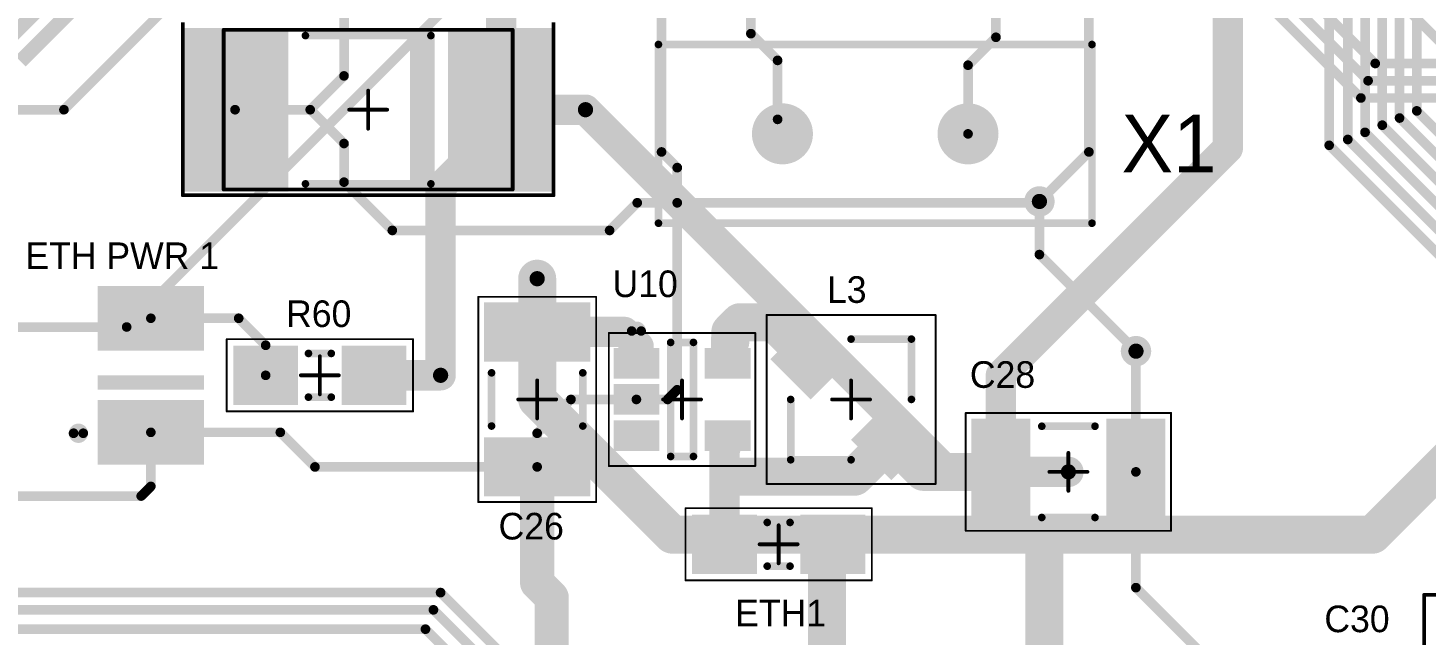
# Model space of a CAD drawing. Header units: millimetres. Extents: x 37 to 246, y 26 to 184.
# Drawn here: x 71.7 to 108.47, y 137.31 to 153.28 of the extents above; entities that cross this region are included whole.
import ezdxf

# ---------------------------------------------------------------- set-up
doc = ezdxf.new("R2010")
doc.units = ezdxf.units.MM
for name, color, linetype in [('BottomLayer', 5, 'Continuous'), ('BottomSolder', 6, 'Continuous'), ('Mechanical13', 56, 'Continuous'), ('Mechanical15', 56, 'Continuous'), ('MultiLayer', 9, 'Continuous'), ('PadHoleLayer', 156, 'Continuous'), ('TopLayer', 1, 'Continuous'), ('TopOverlay', 2, 'Continuous'), ('TopPaste', 8, 'Continuous'), ('TopSolder', 216, 'Continuous'), ('ViaHoleLayer', 16, 'Continuous')]:
    doc.layers.add(name, color=color, linetype=linetype)

msp = doc.modelspace()

# ---------------------------------------------------------------- linework, layer by layer
at = {"layer": 'BottomLayer'}
for points, const_width in [([(74.295, 145.415), (93.345, 164.465)], 0.254), ([(103.905, 155.57), (107.129, 152.346)], 0.254), ([(102.997, 155.194), (106.753, 151.438)], 0.254), ([(103.451, 155.382), (106.941, 151.892)], 0.254), ([(106.68, 155.067), (108.947, 152.8)], 0.254), ([(107.129, 152.346), (129.601, 152.346)], 0.254), ([(106.941, 151.892), (129.413, 151.892)], 0.254), ([(82.55, 149.098), (84.582, 151.13)], 0.8), ([(84.582, 151.13), (86.36, 151.13)], 0.8), ([(86.36, 151.13), (95.885, 141.605)], 0.8), ([(106.753, 151.438), (120.777, 151.438)], 0.254), ([(82.55, 144.145), (82.55, 149.098)], 0.8), ([(98.298, 147.32), (98.298, 148.717)], 0.254), ([(98.298, 147.32), (100.838, 144.78)], 0.254), ([(85.09, 143.51), (85.09, 146.685)], 1), ([(53.975, 145.415), (74.295, 145.415)], 0.254), ([(85.09, 143.51), (88.646, 139.954)], 1), ([(107.061, 139.954), (109.855, 142.748)], 1), ([(95.885, 141.605), (99.06, 141.605)], 0.8), ([(88.646, 139.954), (98.425, 139.954)], 1), ([(98.425, 135.255), (98.425, 139.954)], 1), ([(98.425, 139.954), (107.061, 139.954)], 1)]:
    msp.add_lwpolyline(points, dxfattribs=dict(at, const_width=const_width))
for points, const_width in [([(107.066, 152.346, 1), (107.193, 152.346, 1)], 0.127), ([(107.066, 152.346, 1), (107.193, 152.346, 1)], 0.127), ([(106.878, 151.892, 1), (107.005, 151.892, 1)], 0.127), ([(106.878, 151.892, 1), (107.005, 151.892, 1)], 0.127), ([(84.382, 151.13, 1), (84.782, 151.13, 1)], 0.4), ([(84.382, 151.13, 1), (84.782, 151.13, 1)], 0.4), ([(86.16, 151.13, 1), (86.56, 151.13, 1)], 0.4), ([(86.16, 151.13, 1), (86.56, 151.13, 1)], 0.4), ([(86.16, 151.13, 1), (86.56, 151.13, 1)], 0.4), ([(106.689, 151.438, 1), (106.816, 151.438, 1)], 0.127), ([(106.689, 151.438, 1), (106.816, 151.438, 1)], 0.127), ([(91.19, 150.495, 1), (91.89, 150.495, 1)], 0.7), ([(96.07, 150.495, 1), (96.77, 150.495, 1)], 0.7), ([(82.35, 149.098, 1), (82.75, 149.098, 1)], 0.4), ([(82.35, 149.098, 1), (82.75, 149.098, 1)], 0.4), ([(98.098, 148.717, 1), (98.498, 148.717, 1)], 0.4), ([(98.234, 148.717, 1), (98.361, 148.717, 1)], 0.127), ([(98.234, 147.32, 1), (98.361, 147.32, 1)], 0.127), ([(98.234, 147.32, 1), (98.361, 147.32, 1)], 0.127), ([(84.84, 146.685, 1), (85.34, 146.685, 1)], 0.5), ([(84.89, 146.685, 1), (85.29, 146.685, 1)], 0.4), ([(74.231, 145.415, 1), (74.358, 145.415, 1)], 0.127), ([(74.231, 145.415, 1), (74.358, 145.415, 1)], 0.127), ([(100.638, 144.78, 1), (101.038, 144.78, 1)], 0.4), ([(100.775, 144.78, 1), (100.901, 144.78, 1)], 0.127), ([(82.35, 144.145, 1), (82.75, 144.145, 1)], 0.4), ([(82.35, 144.145, 1), (82.75, 144.145, 1)], 0.4), ([(84.84, 143.51, 1), (85.34, 143.51, 1)], 0.5), ([(84.84, 143.51, 1), (85.34, 143.51, 1)], 0.5), ([(95.685, 141.605, 1), (96.085, 141.605, 1)], 0.4), ([(95.685, 141.605, 1), (96.085, 141.605, 1)], 0.4), ([(98.86, 141.605, 1), (99.26, 141.605, 1)], 0.4), ([(98.86, 141.605, 1), (99.26, 141.605, 1)], 0.4), ([(88.396, 139.954, 1), (88.896, 139.954, 1)], 0.5), ([(88.396, 139.954, 1), (88.896, 139.954, 1)], 0.5), ([(98.175, 139.954, 1), (98.675, 139.954, 1)], 0.5), ([(98.175, 139.954, 1), (98.675, 139.954, 1)], 0.5), ([(98.175, 139.954, 1), (98.675, 139.954, 1)], 0.5), ([(106.811, 139.954, 1), (107.311, 139.954, 1)], 0.5), ([(106.811, 139.954, 1), (107.311, 139.954, 1)], 0.5)]:
    msp.add_lwpolyline(points, format="xyb", close=True, dxfattribs=dict(at, const_width=const_width))
at = {"layer": 'BottomSolder', "const_width": 0.802}
for points in [[(91.139, 150.495, 1), (91.941, 150.495, 1)], [(96.019, 150.495, 1), (96.821, 150.495, 1)]]:
    msp.add_lwpolyline(points, format="xyb", close=True, dxfattribs=at)
at = {"layer": 'Mechanical13', "const_width": 0.1}
for points in [[(76.845, 153.23), (84.445, 153.23)], [(76.845, 149.03), (76.845, 153.23)], [(84.445, 149.03), (84.445, 153.23)], [(76.845, 149.03), (84.445, 149.03)]]:
    msp.add_lwpolyline(points, dxfattribs=at)
at = {"layer": 'Mechanical13', "const_width": 0.05}
for points in [[(76.82, 153.23, 1), (76.87, 153.23, 1)], [(76.82, 153.23, 1), (76.87, 153.23, 1)], [(84.42, 153.23, 1), (84.47, 153.23, 1)], [(84.42, 153.23, 1), (84.47, 153.23, 1)], [(76.82, 149.03, 1), (76.87, 149.03, 1)], [(76.82, 149.03, 1), (76.87, 149.03, 1)], [(84.42, 149.03, 1), (84.47, 149.03, 1)], [(84.42, 149.03, 1), (84.47, 149.03, 1)]]:
    msp.add_lwpolyline(points, format="xyb", close=True, dxfattribs=at)
at = {"layer": 'Mechanical15'}
for points, const_width in [([(75.77, 148.88), (75.77, 153.43)], 0.1), ([(85.52, 148.88), (85.52, 153.43)], 0.1), ([(80.645, 150.63), (80.645, 151.63)], 0.1), ([(80.145, 151.13), (81.145, 151.13)], 0.1), ([(75.77, 148.88), (85.52, 148.88)], 0.1), ([(83.54, 146.21), (86.64, 146.21)], 0.05), ([(83.54, 140.81), (83.54, 146.21)], 0.05), ([(86.64, 140.81), (86.64, 146.21)], 0.05), ([(91.122, 145.732), (95.567, 145.732)], 0.05), ([(91.122, 141.287), (91.122, 145.732)], 0.05), ([(95.567, 141.287), (95.567, 145.732)], 0.05), ([(86.975, 145.26), (90.825, 145.26)], 0.05), ([(86.975, 141.76), (86.975, 145.26)], 0.05), ([(90.825, 141.76), (90.825, 145.26)], 0.05), ([(76.925, 145.095), (81.825, 145.095)], 0.05), ([(76.925, 143.195), (76.925, 145.095)], 0.05), ([(81.825, 143.195), (81.825, 145.095)], 0.05), ([(79.375, 143.645), (79.375, 144.645)], 0.1), ([(78.875, 144.145), (79.875, 144.145)], 0.1), ([(85.09, 143.01), (85.09, 144.01)], 0.1), ([(88.9, 143.01), (88.9, 144.01)], 0.1), ([(93.345, 143.01), (93.345, 144.01)], 0.1), ([(84.59, 143.51), (85.59, 143.51)], 0.1), ([(88.4, 143.51), (89.4, 143.51)], 0.1), ([(92.845, 143.51), (93.845, 143.51)], 0.1), ([(76.925, 143.195), (81.825, 143.195)], 0.05), ([(96.36, 143.155), (101.76, 143.155)], 0.05), ([(96.36, 140.055), (96.36, 143.155)], 0.05), ([(101.76, 140.055), (101.76, 143.155)], 0.05), ([(99.06, 141.105), (99.06, 142.105)], 0.1), ([(86.975, 141.76), (90.825, 141.76)], 0.05), ([(98.56, 141.605), (99.56, 141.605)], 0.1), ([(91.122, 141.287), (95.567, 141.287)], 0.05), ([(83.54, 140.81), (86.64, 140.81)], 0.05), ([(88.99, 138.75), (88.99, 140.65)], 0.05), ([(88.99, 140.65), (93.89, 140.65)], 0.05), ([(93.89, 138.75), (93.89, 140.65)], 0.05), ([(91.44, 139.2), (91.44, 140.2)], 0.1), ([(90.94, 139.7), (91.94, 139.7)], 0.1), ([(96.36, 140.055), (101.76, 140.055)], 0.05), ([(88.99, 138.75), (93.89, 138.75)], 0.05), ([(108.415, 138.37), (118.915, 138.37)], 0.1), ([(108.415, 130.87), (108.415, 138.37)], 0.1)]:
    msp.add_lwpolyline(points, dxfattribs=dict(at, const_width=const_width))
for points, const_width in [([(80.62, 151.63, 1), (80.67, 151.63, 1)], 0.05), ([(80.12, 151.13, 1), (80.17, 151.13, 1)], 0.05), ([(81.12, 151.13, 1), (81.17, 151.13, 1)], 0.05), ([(80.62, 150.63, 1), (80.67, 150.63, 1)], 0.05), ([(75.745, 148.88, 1), (75.795, 148.88, 1)], 0.05), ([(75.745, 148.88, 1), (75.795, 148.88, 1)], 0.05), ([(85.495, 148.88, 1), (85.545, 148.88, 1)], 0.05), ([(85.495, 148.88, 1), (85.545, 148.88, 1)], 0.05), ([(83.528, 146.21, 1), (83.552, 146.21, 1)], 0.025), ([(83.528, 146.21, 1), (83.552, 146.21, 1)], 0.025), ([(86.628, 146.21, 1), (86.652, 146.21, 1)], 0.025), ([(86.628, 146.21, 1), (86.652, 146.21, 1)], 0.025), ([(91.11, 145.732, 1), (91.135, 145.732, 1)], 0.025), ([(91.11, 145.732, 1), (91.135, 145.732, 1)], 0.025), ([(95.555, 145.732, 1), (95.58, 145.732, 1)], 0.025), ([(95.555, 145.732, 1), (95.58, 145.732, 1)], 0.025), ([(86.963, 145.26, 1), (86.987, 145.26, 1)], 0.025), ([(86.963, 145.26, 1), (86.987, 145.26, 1)], 0.025), ([(90.813, 145.26, 1), (90.837, 145.26, 1)], 0.025), ([(90.813, 145.26, 1), (90.837, 145.26, 1)], 0.025), ([(76.913, 145.095, 1), (76.937, 145.095, 1)], 0.025), ([(76.913, 145.095, 1), (76.937, 145.095, 1)], 0.025), ([(81.813, 145.095, 1), (81.837, 145.095, 1)], 0.025), ([(81.813, 145.095, 1), (81.837, 145.095, 1)], 0.025), ([(79.35, 144.645, 1), (79.4, 144.645, 1)], 0.05), ([(78.85, 144.145, 1), (78.9, 144.145, 1)], 0.05), ([(79.85, 144.145, 1), (79.9, 144.145, 1)], 0.05), ([(85.065, 144.01, 1), (85.115, 144.01, 1)], 0.05), ([(88.875, 144.01, 1), (88.925, 144.01, 1)], 0.05), ([(93.32, 144.01, 1), (93.37, 144.01, 1)], 0.05), ([(79.35, 143.645, 1), (79.4, 143.645, 1)], 0.05), ([(84.565, 143.51, 1), (84.615, 143.51, 1)], 0.05), ([(85.565, 143.51, 1), (85.615, 143.51, 1)], 0.05), ([(88.375, 143.51, 1), (88.425, 143.51, 1)], 0.05), ([(89.375, 143.51, 1), (89.425, 143.51, 1)], 0.05), ([(92.82, 143.51, 1), (92.87, 143.51, 1)], 0.05), ([(93.82, 143.51, 1), (93.87, 143.51, 1)], 0.05), ([(76.913, 143.195, 1), (76.937, 143.195, 1)], 0.025), ([(76.913, 143.195, 1), (76.937, 143.195, 1)], 0.025), ([(81.813, 143.195, 1), (81.837, 143.195, 1)], 0.025), ([(81.813, 143.195, 1), (81.837, 143.195, 1)], 0.025), ([(85.065, 143.01, 1), (85.115, 143.01, 1)], 0.05), ([(88.875, 143.01, 1), (88.925, 143.01, 1)], 0.05), ([(93.32, 143.01, 1), (93.37, 143.01, 1)], 0.05), ([(96.348, 143.155, 1), (96.372, 143.155, 1)], 0.025), ([(96.348, 143.155, 1), (96.372, 143.155, 1)], 0.025), ([(101.748, 143.155, 1), (101.772, 143.155, 1)], 0.025), ([(101.748, 143.155, 1), (101.772, 143.155, 1)], 0.025), ([(99.035, 142.105, 1), (99.085, 142.105, 1)], 0.05), ([(86.963, 141.76, 1), (86.987, 141.76, 1)], 0.025), ([(86.963, 141.76, 1), (86.987, 141.76, 1)], 0.025), ([(90.813, 141.76, 1), (90.837, 141.76, 1)], 0.025), ([(90.813, 141.76, 1), (90.837, 141.76, 1)], 0.025), ([(98.535, 141.605, 1), (98.585, 141.605, 1)], 0.05), ([(99.535, 141.605, 1), (99.585, 141.605, 1)], 0.05), ([(91.11, 141.287, 1), (91.135, 141.287, 1)], 0.025), ([(91.11, 141.287, 1), (91.135, 141.287, 1)], 0.025), ([(95.555, 141.287, 1), (95.58, 141.287, 1)], 0.025), ([(95.555, 141.287, 1), (95.58, 141.287, 1)], 0.025), ([(83.528, 140.81, 1), (83.552, 140.81, 1)], 0.025), ([(83.528, 140.81, 1), (83.552, 140.81, 1)], 0.025), ([(86.628, 140.81, 1), (86.652, 140.81, 1)], 0.025), ([(86.628, 140.81, 1), (86.652, 140.81, 1)], 0.025), ([(99.035, 141.105, 1), (99.085, 141.105, 1)], 0.05), ([(88.978, 140.65, 1), (89.002, 140.65, 1)], 0.025), ([(88.978, 140.65, 1), (89.002, 140.65, 1)], 0.025), ([(93.878, 140.65, 1), (93.902, 140.65, 1)], 0.025), ([(93.878, 140.65, 1), (93.902, 140.65, 1)], 0.025), ([(91.415, 140.2, 1), (91.465, 140.2, 1)], 0.05), ([(90.915, 139.7, 1), (90.965, 139.7, 1)], 0.05), ([(91.915, 139.7, 1), (91.965, 139.7, 1)], 0.05), ([(96.348, 140.055, 1), (96.372, 140.055, 1)], 0.025), ([(96.348, 140.055, 1), (96.372, 140.055, 1)], 0.025), ([(101.748, 140.055, 1), (101.772, 140.055, 1)], 0.025), ([(101.748, 140.055, 1), (101.772, 140.055, 1)], 0.025), ([(91.415, 139.2, 1), (91.465, 139.2, 1)], 0.05), ([(88.978, 138.75, 1), (89.002, 138.75, 1)], 0.025), ([(88.978, 138.75, 1), (89.002, 138.75, 1)], 0.025), ([(93.878, 138.75, 1), (93.902, 138.75, 1)], 0.025), ([(93.878, 138.75, 1), (93.902, 138.75, 1)], 0.025), ([(108.39, 138.37, 1), (108.44, 138.37, 1)], 0.05), ([(108.39, 138.37, 1), (108.44, 138.37, 1)], 0.05)]:
    msp.add_lwpolyline(points, format="xyb", close=True, dxfattribs=dict(at, const_width=const_width))
at = {"layer": 'MultiLayer', "const_width": 0.4}
for points in [[(86.16, 151.13, 1), (86.56, 151.13, 1)], [(98.098, 148.717, 1), (98.498, 148.717, 1)], [(84.89, 146.685, 1), (85.29, 146.685, 1)], [(100.638, 144.78, 1), (101.038, 144.78, 1)], [(82.35, 144.145, 1), (82.75, 144.145, 1)], [(98.86, 141.605, 1), (99.26, 141.605, 1)]]:
    msp.add_lwpolyline(points, format="xyb", close=True, dxfattribs=at)
at = {"layer": 'PadHoleLayer', "const_width": 0.4}
for points in [[(91.34, 150.495, 1), (91.74, 150.495, 1)], [(96.22, 150.495, 1), (96.62, 150.495, 1)]]:
    msp.add_lwpolyline(points, format="xyb", close=True, dxfattribs=at)
at = {"layer": 'TopLayer'}
for points, const_width in [([(108.223, 151.099), (108.223, 176.271)], 0.254), ([(107.769, 150.911), (107.769, 167.32)], 0.254), ([(107.315, 150.723), (107.315, 167.132)], 0.254), ([(106.861, 150.535), (106.861, 161.137)], 0.254), ([(106.407, 150.347), (106.407, 159.559)], 0.254), ([(72.644, 151.13), (80.01, 158.496)], 0.254), ([(71.238, 153.035), (75.311, 157.108)], 0.381), ([(71.501, 152.4), (75.946, 156.845)], 0.381), ([(105.918, 150.194), (105.918, 155.702)], 0.254), ([(103.251, 150.114), (103.251, 154.813)], 0.8), ([(80.01, 152.019), (80.01, 154.305)], 0.254), ([(84.145, 151.13), (84.145, 154.249)], 0.8), ([(88.36, 150.019), (88.36, 154.305)], 0.254), ([(90.71, 153.13), (90.71, 154.305)], 0.254), ([(99.6, 150.019), (99.6, 154.305)], 0.254), ([(97.155, 153.035), (97.155, 154.21)], 0.254), ([(90.71, 153.13), (91.413, 152.427)], 0.254), ([(96.42, 152.3), (97.155, 153.035)], 0.254), ([(91.413, 150.876), (91.413, 152.427)], 0.254), ([(96.42, 150.495), (96.42, 152.3)], 0.254), ([(79.121, 151.13), (80.01, 152.019)], 0.254), ([(84.145, 151.13), (86.36, 151.13)], 0.8), ([(66.957, 151.13), (72.644, 151.13)], 0.254), ([(77.145, 151.13), (79.121, 151.13)], 0.254), ([(79.121, 151.13), (80.01, 150.241)], 0.254), ([(108.223, 151.099), (114.161, 145.161)], 0.254), ([(107.315, 150.723), (113.801, 144.237)], 0.254), ([(107.769, 150.911), (113.989, 144.691)], 0.254), ([(97.285, 144.148), (103.251, 150.114)], 0.8), ([(106.407, 150.347), (113.425, 143.329)], 0.254), ([(106.861, 150.535), (113.613, 143.783)], 0.254), ([(80.01, 149.225), (80.01, 150.241)], 0.254), ([(88.36, 150.019), (88.773, 149.606)], 0.254), ([(98.298, 148.717), (99.6, 150.019)], 0.254), ([(105.918, 150.194), (113.237, 142.875)], 0.254), ([(88.773, 148.682), (88.773, 149.606)], 0.254), ([(80.01, 149.225), (81.28, 147.955)], 0.254), ([(86.995, 147.955), (87.722, 148.682)], 0.254), ([(87.722, 148.682), (88.773, 148.682)], 0.254), ([(88.773, 148.682), (98.263, 148.682)], 0.254), ([(88.773, 143.764), (88.773, 148.682)], 0.254), ([(98.263, 148.682), (98.298, 148.717)], 0.254), ([(81.28, 147.955), (86.995, 147.955)], 0.254), ([(85.09, 145.285), (85.09, 146.685)], 0.8), ([(90.17, 145.288), (90.424, 145.542)], 1), ([(90.424, 145.542), (91.313, 145.542)], 1), ([(91.313, 145.542), (92.284, 144.571)], 1), ([(74.93, 145.645), (77.24, 145.645)], 0.254), ([(77.24, 145.645), (77.95, 144.935)], 0.254), ([(85.09, 145.285), (87.379, 145.285)], 0.8), ([(87.379, 145.285), (87.757, 144.907)], 0.8), ([(90.17, 145.034), (90.17, 145.288)], 1), ([(87.757, 144.78), (87.757, 144.907)], 0.8), ([(77.95, 144.145), (77.95, 144.935)], 0.254), ([(100.835, 144.777), (100.838, 144.78)], 0.254), ([(100.835, 141.605), (100.835, 144.777)], 0.254), ([(80.8, 144.145), (82.55, 144.145)], 0.8), ([(97.285, 141.605), (97.285, 144.148)], 0.8), ([(88.519, 143.51), (88.773, 143.764)], 0.254), ([(85.09, 142.621), (85.979, 143.51)], 0.254), ([(85.979, 143.51), (87.7, 143.51)], 0.254), ([(87.7, 143.51), (88.519, 143.51)], 0.254), ([(74.93, 141.224), (74.93, 142.645)], 0.254), ([(74.93, 142.645), (78.335, 142.645)], 0.254), ([(78.335, 142.645), (79.245, 141.735)], 0.254), ([(85.09, 141.735), (85.09, 142.621)], 0.254), ([(93.434, 141.478), (94.406, 142.449)], 1), ([(94.406, 142.449), (95.25, 141.605)], 1), ([(90.015, 142.212), (90.043, 142.24)], 0.8), ([(90.015, 139.7), (90.015, 142.212)], 0.8), ([(85.09, 138.684), (85.09, 141.735)], 0.9), ([(90.297, 141.478), (93.434, 141.478)], 1), ([(95.25, 141.605), (97.285, 141.605)], 1), ([(97.285, 141.605), (99.06, 141.605)], 0.8), ([(79.245, 141.735), (85.09, 141.735)], 0.254), ([(100.835, 138.56), (100.835, 141.605)], 0.254), ([(74.676, 140.97), (74.93, 141.224)], 0.254), ([(66.235, 140.97), (74.676, 140.97)], 0.254), ([(92.71, 135.89), (92.71, 139.545)], 1), ([(85.09, 138.684), (85.471, 138.303)], 0.9), ([(85.471, 125.984), (85.471, 138.303)], 0.9), ([(100.835, 138.56), (103.6, 135.795)], 0.254), ([(68.58, 138.43), (82.55, 138.43)], 0.254), ([(82.55, 138.43), (84.545, 136.435)], 0.254), ([(68.768, 137.976), (82.362, 137.976)], 0.254), ([(82.362, 137.976), (84.091, 136.246)], 0.254), ([(68.978, 137.468), (82.152, 137.468)], 0.254), ([(82.152, 137.468), (83.583, 136.036)], 0.254)]:
    msp.add_lwpolyline(points, dxfattribs=dict(at, const_width=const_width))
for points, const_width in [([(90.647, 153.13, 1), (90.774, 153.13, 1)], 0.127), ([(90.647, 153.13, 1), (90.774, 153.13, 1)], 0.127), ([(97.091, 153.035, 1), (97.218, 153.035, 1)], 0.127), ([(97.091, 153.035, 1), (97.218, 153.035, 1)], 0.127), ([(91.349, 152.427, 1), (91.476, 152.427, 1)], 0.127), ([(91.349, 152.427, 1), (91.476, 152.427, 1)], 0.127), ([(96.357, 152.3, 1), (96.484, 152.3, 1)], 0.127), ([(96.357, 152.3, 1), (96.484, 152.3, 1)], 0.127), ([(79.947, 152.019, 1), (80.073, 152.019, 1)], 0.127), ([(79.947, 152.019, 1), (80.073, 152.019, 1)], 0.127), ([(83.945, 151.13, 1), (84.345, 151.13, 1)], 0.4), ([(83.945, 151.13, 1), (84.345, 151.13, 1)], 0.4), ([(86.16, 151.13, 1), (86.56, 151.13, 1)], 0.4), ([(86.16, 151.13, 1), (86.56, 151.13, 1)], 0.4), ([(72.581, 151.13, 1), (72.707, 151.13, 1)], 0.127), ([(72.581, 151.13, 1), (72.707, 151.13, 1)], 0.127), ([(77.081, 151.13, 1), (77.208, 151.13, 1)], 0.127), ([(79.057, 151.13, 1), (79.184, 151.13, 1)], 0.127), ([(79.057, 151.13, 1), (79.184, 151.13, 1)], 0.127), ([(79.057, 151.13, 1), (79.184, 151.13, 1)], 0.127), ([(91.19, 150.495, 1), (91.89, 150.495, 1)], 0.7), ([(96.07, 150.495, 1), (96.77, 150.495, 1)], 0.7), ([(108.159, 151.099, 1), (108.286, 151.099, 1)], 0.127), ([(108.159, 151.099, 1), (108.286, 151.099, 1)], 0.127), ([(91.349, 150.876, 1), (91.476, 150.876, 1)], 0.127), ([(107.251, 150.723, 1), (107.379, 150.723, 1)], 0.127), ([(107.251, 150.723, 1), (107.379, 150.723, 1)], 0.127), ([(107.705, 150.911, 1), (107.832, 150.911, 1)], 0.127), ([(107.705, 150.911, 1), (107.832, 150.911, 1)], 0.127), ([(96.357, 150.495, 1), (96.484, 150.495, 1)], 0.127), ([(103.051, 150.114, 1), (103.451, 150.114, 1)], 0.4), ([(103.051, 150.114, 1), (103.451, 150.114, 1)], 0.4), ([(106.344, 150.347, 1), (106.471, 150.347, 1)], 0.127), ([(106.344, 150.347, 1), (106.471, 150.347, 1)], 0.127), ([(106.798, 150.535, 1), (106.925, 150.535, 1)], 0.127), ([(106.798, 150.535, 1), (106.925, 150.535, 1)], 0.127), ([(79.947, 150.241, 1), (80.073, 150.241, 1)], 0.127), ([(79.947, 150.241, 1), (80.073, 150.241, 1)], 0.127), ([(88.297, 150.019, 1), (88.424, 150.019, 1)], 0.127), ([(88.297, 150.019, 1), (88.424, 150.019, 1)], 0.127), ([(99.536, 150.019, 1), (99.663, 150.019, 1)], 0.127), ([(99.536, 150.019, 1), (99.663, 150.019, 1)], 0.127), ([(105.855, 150.194, 1), (105.981, 150.194, 1)], 0.127), ([(105.855, 150.194, 1), (105.981, 150.194, 1)], 0.127), ([(88.709, 149.606, 1), (88.837, 149.606, 1)], 0.127), ([(88.709, 149.606, 1), (88.837, 149.606, 1)], 0.127), ([(79.947, 149.225, 1), (80.073, 149.225, 1)], 0.127), ([(79.947, 149.225, 1), (80.073, 149.225, 1)], 0.127), ([(98.098, 148.717, 1), (98.498, 148.717, 1)], 0.4), ([(87.658, 148.682, 1), (87.785, 148.682, 1)], 0.127), ([(87.658, 148.682, 1), (87.785, 148.682, 1)], 0.127), ([(88.709, 148.682, 1), (88.837, 148.682, 1)], 0.127), ([(88.709, 148.682, 1), (88.837, 148.682, 1)], 0.127), ([(88.709, 148.682, 1), (88.837, 148.682, 1)], 0.127), ([(88.709, 148.682, 1), (88.837, 148.682, 1)], 0.127), ([(98.199, 148.682, 1), (98.326, 148.682, 1)], 0.127), ([(98.199, 148.682, 1), (98.326, 148.682, 1)], 0.127), ([(98.234, 148.717, 1), (98.361, 148.717, 1)], 0.127), ([(98.234, 148.717, 1), (98.361, 148.717, 1)], 0.127), ([(81.216, 147.955, 1), (81.343, 147.955, 1)], 0.127), ([(81.216, 147.955, 1), (81.343, 147.955, 1)], 0.127), ([(86.931, 147.955, 1), (87.058, 147.955, 1)], 0.127), ([(86.931, 147.955, 1), (87.058, 147.955, 1)], 0.127), ([(84.89, 146.685, 1), (85.29, 146.685, 1)], 0.4), ([(84.89, 146.685, 1), (85.29, 146.685, 1)], 0.4), ([(90.174, 145.542, 1), (90.674, 145.542, 1)], 0.5), ([(90.174, 145.542, 1), (90.674, 145.542, 1)], 0.5), ([(91.063, 145.542, 1), (91.563, 145.542, 1)], 0.5), ([(91.063, 145.542, 1), (91.563, 145.542, 1)], 0.5), ([(74.867, 145.645, 1), (74.993, 145.645, 1)], 0.127), ([(77.177, 145.645, 1), (77.304, 145.645, 1)], 0.127), ([(77.177, 145.645, 1), (77.304, 145.645, 1)], 0.127), ([(84.89, 145.285, 1), (85.29, 145.285, 1)], 0.4), ([(84.89, 145.285, 1), (85.29, 145.285, 1)], 0.4), ([(87.179, 145.285, 1), (87.579, 145.285, 1)], 0.4), ([(87.179, 145.285, 1), (87.579, 145.285, 1)], 0.4), ([(89.92, 145.288, 1), (90.42, 145.288, 1)], 0.5), ([(89.92, 145.288, 1), (90.42, 145.288, 1)], 0.5), ([(87.557, 144.907, 1), (87.957, 144.907, 1)], 0.4), ([(87.557, 144.907, 1), (87.957, 144.907, 1)], 0.4), ([(89.92, 145.034, 1), (90.42, 145.034, 1)], 0.5), ([(77.886, 144.935, 1), (78.013, 144.935, 1)], 0.127), ([(77.886, 144.935, 1), (78.013, 144.935, 1)], 0.127), ([(87.557, 144.78, 1), (87.957, 144.78, 1)], 0.4), ([(92.034, 144.571, 1), (92.534, 144.571, 1)], 0.5), ([(100.638, 144.78, 1), (101.038, 144.78, 1)], 0.4), ([(100.772, 144.777, 1), (100.899, 144.777, 1)], 0.127), ([(100.772, 144.777, 1), (100.899, 144.777, 1)], 0.127), ([(100.775, 144.78, 1), (100.901, 144.78, 1)], 0.127), ([(80.6, 144.145, 1), (81, 144.145, 1)], 0.4), ([(82.35, 144.145, 1), (82.75, 144.145, 1)], 0.4), ([(82.35, 144.145, 1), (82.75, 144.145, 1)], 0.4), ([(97.085, 144.148, 1), (97.485, 144.148, 1)], 0.4), ([(97.085, 144.148, 1), (97.485, 144.148, 1)], 0.4), ([(77.886, 144.145, 1), (78.013, 144.145, 1)], 0.127), ([(88.709, 143.764, 1), (88.837, 143.764, 1)], 0.127), ([(88.709, 143.764, 1), (88.837, 143.764, 1)], 0.127), ([(85.915, 143.51, 1), (86.042, 143.51, 1)], 0.127), ([(85.915, 143.51, 1), (86.042, 143.51, 1)], 0.127), ([(87.636, 143.51, 1), (87.763, 143.51, 1)], 0.127), ([(87.636, 143.51, 1), (87.763, 143.51, 1)], 0.127), ([(88.456, 143.51, 1), (88.582, 143.51, 1)], 0.127), ([(88.456, 143.51, 1), (88.582, 143.51, 1)], 0.127), ([(74.867, 142.645, 1), (74.993, 142.645, 1)], 0.127), ([(74.867, 142.645, 1), (74.993, 142.645, 1)], 0.127), ([(78.271, 142.645, 1), (78.398, 142.645, 1)], 0.127), ([(78.271, 142.645, 1), (78.398, 142.645, 1)], 0.127), ([(85.026, 142.621, 1), (85.153, 142.621, 1)], 0.127), ([(85.026, 142.621, 1), (85.153, 142.621, 1)], 0.127), ([(94.156, 142.449, 1), (94.656, 142.449, 1)], 0.5), ([(94.156, 142.449, 1), (94.656, 142.449, 1)], 0.5), ([(89.815, 142.212, 1), (90.215, 142.212, 1)], 0.4), ([(89.815, 142.212, 1), (90.215, 142.212, 1)], 0.4), ([(89.843, 142.24, 1), (90.243, 142.24, 1)], 0.4), ([(84.865, 141.735, 1), (85.315, 141.735, 1)], 0.45), ([(90.047, 141.478, 1), (90.547, 141.478, 1)], 0.5), ([(93.184, 141.478, 1), (93.684, 141.478, 1)], 0.5), ([(93.184, 141.478, 1), (93.684, 141.478, 1)], 0.5), ([(95, 141.605, 1), (95.5, 141.605, 1)], 0.5), ([(95, 141.605, 1), (95.5, 141.605, 1)], 0.5), ([(97.035, 141.605, 1), (97.535, 141.605, 1)], 0.5), ([(97.085, 141.605, 1), (97.485, 141.605, 1)], 0.4), ([(97.085, 141.605, 1), (97.485, 141.605, 1)], 0.4), ([(98.86, 141.605, 1), (99.26, 141.605, 1)], 0.4), ([(98.86, 141.605, 1), (99.26, 141.605, 1)], 0.4), ([(79.182, 141.735, 1), (79.309, 141.735, 1)], 0.127), ([(79.182, 141.735, 1), (79.309, 141.735, 1)], 0.127), ([(85.026, 141.735, 1), (85.153, 141.735, 1)], 0.127), ([(85.026, 141.735, 1), (85.153, 141.735, 1)], 0.127), ([(100.772, 141.605, 1), (100.899, 141.605, 1)], 0.127), ([(100.772, 141.605, 1), (100.899, 141.605, 1)], 0.127), ([(74.867, 141.224, 1), (74.993, 141.224, 1)], 0.127), ([(74.867, 141.224, 1), (74.993, 141.224, 1)], 0.127), ([(74.612, 140.97, 1), (74.739, 140.97, 1)], 0.127), ([(74.612, 140.97, 1), (74.739, 140.97, 1)], 0.127), ([(89.815, 139.7, 1), (90.215, 139.7, 1)], 0.4), ([(92.46, 139.545, 1), (92.96, 139.545, 1)], 0.5), ([(84.865, 138.684, 1), (85.315, 138.684, 1)], 0.45), ([(84.865, 138.684, 1), (85.315, 138.684, 1)], 0.45), ([(85.246, 138.303, 1), (85.696, 138.303, 1)], 0.45), ([(85.246, 138.303, 1), (85.696, 138.303, 1)], 0.45), ([(100.772, 138.56, 1), (100.899, 138.56, 1)], 0.127), ([(100.772, 138.56, 1), (100.899, 138.56, 1)], 0.127), ([(82.486, 138.43, 1), (82.614, 138.43, 1)], 0.127), ([(82.486, 138.43, 1), (82.614, 138.43, 1)], 0.127), ([(82.298, 137.976, 1), (82.425, 137.976, 1)], 0.127), ([(82.298, 137.976, 1), (82.425, 137.976, 1)], 0.127), ([(82.088, 137.468, 1), (82.215, 137.468, 1)], 0.127), ([(82.088, 137.468, 1), (82.215, 137.468, 1)], 0.127)]:
    msp.add_lwpolyline(points, format="xyb", close=True, dxfattribs=dict(at, const_width=const_width))
for points in [[(75.845, 153.18), (75.845, 149.08), (78.445, 153.18), (78.445, 149.08)], [(82.845, 153.18), (82.845, 149.08), (85.445, 153.18), (85.445, 149.08)], [(76.23, 144.895), (76.23, 146.395), (73.63, 144.895), (73.63, 146.395)], [(86.39, 145.96), (83.79, 145.96), (86.39, 144.61), (83.79, 144.61)], [(92.284, 145.49), (91.365, 144.571), (93.204, 144.571), (92.284, 143.651)], [(87.249, 144.272), (88.138, 144.272), (87.249, 144.907), (88.138, 144.907)], [(89.662, 144.653), (90.551, 144.653), (89.662, 145.161), (90.551, 145.161)], [(78.7, 143.47), (78.7, 144.82), (77.2, 143.47), (77.2, 144.82)], [(81.55, 143.47), (81.55, 144.82), (80.05, 143.47), (80.05, 144.82)], [(88.2, 144.16), (88.2, 144.76), (87.2, 144.16), (87.2, 144.76)], [(90.6, 144.16), (90.6, 144.76), (89.6, 144.16), (89.6, 144.76)], [(88.2, 143.21), (88.2, 143.81), (87.2, 143.21), (87.2, 143.81)], [(76.23, 141.895), (76.23, 143.395), (73.63, 141.895), (73.63, 143.395)], [(94.406, 143.369), (93.486, 142.449), (95.325, 142.449), (94.406, 141.53)], [(88.2, 142.26), (88.2, 142.86), (87.2, 142.26), (87.2, 142.86)], [(90.6, 142.26), (90.6, 142.86), (89.6, 142.26), (89.6, 142.86)], [(96.61, 142.905), (96.61, 140.305), (97.96, 142.905), (97.96, 140.305)], [(100.16, 142.905), (100.16, 140.305), (101.51, 142.905), (101.51, 140.305)], [(86.39, 142.41), (83.79, 142.41), (86.39, 141.06), (83.79, 141.06)], [(90.765, 139.025), (90.765, 140.375), (89.265, 139.025), (89.265, 140.375)], [(93.615, 139.025), (93.615, 140.375), (92.115, 139.025), (92.115, 140.375)]]:
    msp.add_solid(points, dxfattribs=at)
at = {"layer": 'TopOverlay', "const_width": 0.2}
for points in [[(78.995, 153.08), (82.295, 153.08)], [(82.295, 149.18), (82.295, 153.08)], [(88.28, 152.845), (99.68, 152.845)], [(88.28, 148.145), (88.28, 152.845)], [(99.68, 148.145), (99.68, 152.845)], [(78.995, 149.18), (82.295, 149.18)], [(88.28, 148.145), (99.68, 148.145)], [(88.6, 142.01), (88.6, 145.01)], [(88.6, 145.01), (89.2, 145.01)], [(89.2, 142.01), (89.2, 145.01)], [(93.345, 145.097), (94.932, 145.097)], [(94.932, 143.51), (94.932, 145.097)], [(79.075, 144.72), (79.675, 144.72)], [(83.89, 142.81), (83.89, 144.21)], [(86.29, 142.81), (86.29, 144.21)], [(79.075, 143.57), (79.675, 143.57)], [(91.757, 141.923), (91.757, 143.51)], [(98.36, 142.805), (99.76, 142.805)], [(88.6, 142.01), (89.2, 142.01)], [(91.757, 141.923), (93.345, 141.923)], [(98.36, 140.405), (99.76, 140.405)], [(91.14, 140.275), (91.74, 140.275)], [(91.14, 139.125), (91.74, 139.125)]]:
    msp.add_lwpolyline(points, dxfattribs=at)
at = {"layer": 'TopOverlay'}
for points, const_width in [([(78.945, 153.08, 1), (79.045, 153.08, 1)], 0.1), ([(82.245, 153.08, 1), (82.345, 153.08, 1)], 0.1), ([(82.245, 153.08, 1), (82.345, 153.08, 1)], 0.1), ([(88.23, 152.845, 1), (88.33, 152.845, 1)], 0.1), ([(88.23, 152.845, 1), (88.33, 152.845, 1)], 0.1), ([(99.63, 152.845, 1), (99.73, 152.845, 1)], 0.1), ([(99.63, 152.845, 1), (99.73, 152.845, 1)], 0.1), ([(78.945, 149.18, 1), (79.045, 149.18, 1)], 0.1), ([(82.245, 149.18, 1), (82.345, 149.18, 1)], 0.1), ([(82.245, 149.18, 1), (82.345, 149.18, 1)], 0.1), ([(88.23, 148.145, 1), (88.33, 148.145, 1)], 0.1), ([(88.23, 148.145, 1), (88.33, 148.145, 1)], 0.1), ([(99.63, 148.145, 1), (99.73, 148.145, 1)], 0.1), ([(99.63, 148.145, 1), (99.73, 148.145, 1)], 0.1), ([(87.825, 145.31, 1), (87.575, 145.31, 1)], 0.25), ([(87.512, 145.31, 1), (87.637, 145.31, 1)], 0.125), ([(87.763, 145.31, 1), (87.888, 145.31, 1)], 0.125), ([(88.55, 145.01, 1), (88.65, 145.01, 1)], 0.1), ([(88.55, 145.01, 1), (88.65, 145.01, 1)], 0.1), ([(89.15, 145.01, 1), (89.25, 145.01, 1)], 0.1), ([(89.15, 145.01, 1), (89.25, 145.01, 1)], 0.1), ([(93.295, 145.097, 1), (93.395, 145.097, 1)], 0.1), ([(94.883, 145.097, 1), (94.982, 145.097, 1)], 0.1), ([(94.883, 145.097, 1), (94.982, 145.097, 1)], 0.1), ([(79.025, 144.72, 1), (79.125, 144.72, 1)], 0.1), ([(79.625, 144.72, 1), (79.725, 144.72, 1)], 0.1), ([(83.84, 144.21, 1), (83.94, 144.21, 1)], 0.1), ([(86.24, 144.21, 1), (86.34, 144.21, 1)], 0.1), ([(79.025, 143.57, 1), (79.125, 143.57, 1)], 0.1), ([(79.625, 143.57, 1), (79.725, 143.57, 1)], 0.1), ([(91.708, 143.51, 1), (91.807, 143.51, 1)], 0.1), ([(94.883, 143.51, 1), (94.982, 143.51, 1)], 0.1), ([(73.152, 142.621, 1), (72.898, 142.621, 1)], 0.254), ([(72.834, 142.621, 1), (72.962, 142.621, 1)], 0.127), ([(73.088, 142.621, 1), (73.215, 142.621, 1)], 0.127), ([(83.84, 142.81, 1), (83.94, 142.81, 1)], 0.1), ([(86.24, 142.81, 1), (86.34, 142.81, 1)], 0.1), ([(98.31, 142.805, 1), (98.41, 142.805, 1)], 0.1), ([(99.71, 142.805, 1), (99.81, 142.805, 1)], 0.1), ([(88.55, 142.01, 1), (88.65, 142.01, 1)], 0.1), ([(88.55, 142.01, 1), (88.65, 142.01, 1)], 0.1), ([(89.15, 142.01, 1), (89.25, 142.01, 1)], 0.1), ([(89.15, 142.01, 1), (89.25, 142.01, 1)], 0.1), ([(91.708, 141.923, 1), (91.807, 141.923, 1)], 0.1), ([(91.708, 141.923, 1), (91.807, 141.923, 1)], 0.1), ([(93.295, 141.923, 1), (93.395, 141.923, 1)], 0.1), ([(98.31, 140.405, 1), (98.41, 140.405, 1)], 0.1), ([(99.71, 140.405, 1), (99.81, 140.405, 1)], 0.1), ([(91.09, 140.275, 1), (91.19, 140.275, 1)], 0.1), ([(91.69, 140.275, 1), (91.79, 140.275, 1)], 0.1), ([(91.09, 139.125, 1), (91.19, 139.125, 1)], 0.1), ([(91.69, 139.125, 1), (91.79, 139.125, 1)], 0.1)]:
    msp.add_lwpolyline(points, format="xyb", close=True, dxfattribs=dict(at, const_width=const_width))
for points in [[(82.295, 153.08), (81.745, 153.08), (82.295, 149.18), (81.745, 149.18)], [(76.327, 143.764), (76.327, 144.145), (73.533, 143.764), (73.533, 144.145)]]:
    msp.add_solid(points, dxfattribs=at)
at = {"layer": 'TopPaste'}
for points in [[(75.845, 153.18), (75.845, 149.08), (78.445, 153.18), (78.445, 149.08)], [(82.845, 153.18), (82.845, 149.08), (85.445, 153.18), (85.445, 149.08)], [(76.23, 144.895), (76.23, 146.395), (73.63, 144.895), (73.63, 146.395)], [(86.39, 145.96), (83.79, 145.96), (86.39, 144.61), (83.79, 144.61)], [(92.284, 145.49), (91.365, 144.571), (93.204, 144.571), (92.284, 143.651)], [(78.7, 143.47), (78.7, 144.82), (77.2, 143.47), (77.2, 144.82)], [(81.55, 143.47), (81.55, 144.82), (80.05, 143.47), (80.05, 144.82)], [(88.2, 144.16), (88.2, 144.76), (87.2, 144.16), (87.2, 144.76)], [(90.6, 144.16), (90.6, 144.76), (89.6, 144.16), (89.6, 144.76)], [(88.2, 143.21), (88.2, 143.81), (87.2, 143.21), (87.2, 143.81)], [(76.23, 141.895), (76.23, 143.395), (73.63, 141.895), (73.63, 143.395)], [(94.406, 143.369), (93.486, 142.449), (95.325, 142.449), (94.406, 141.53)], [(88.2, 142.26), (88.2, 142.86), (87.2, 142.26), (87.2, 142.86)], [(90.6, 142.26), (90.6, 142.86), (89.6, 142.26), (89.6, 142.86)], [(96.61, 142.905), (96.61, 140.305), (97.96, 142.905), (97.96, 140.305)], [(100.16, 142.905), (100.16, 140.305), (101.51, 142.905), (101.51, 140.305)], [(86.39, 142.41), (83.79, 142.41), (86.39, 141.06), (83.79, 141.06)], [(90.765, 139.025), (90.765, 140.375), (89.265, 139.025), (89.265, 140.375)], [(93.615, 139.025), (93.615, 140.375), (92.115, 139.025), (92.115, 140.375)]]:
    msp.add_solid(points, dxfattribs=at)
at = {"layer": 'TopSolder', "const_width": 0.802}
for points in [[(91.139, 150.495, 1), (91.941, 150.495, 1)], [(96.019, 150.495, 1), (96.821, 150.495, 1)]]:
    msp.add_lwpolyline(points, format="xyb", close=True, dxfattribs=at)
at = {"layer": 'TopSolder'}
for points in [[(75.743, 153.282), (75.743, 148.978), (78.547, 153.282), (78.547, 148.978)], [(82.743, 153.282), (82.743, 148.978), (85.547, 153.282), (85.547, 148.978)], [(76.332, 144.793), (76.332, 146.497), (73.528, 144.793), (73.528, 146.497)], [(86.492, 146.062), (83.688, 146.062), (86.492, 144.508), (83.688, 144.508)], [(92.284, 145.634), (91.221, 144.571), (93.347, 144.571), (92.284, 143.508)], [(78.802, 143.368), (78.802, 144.922), (77.098, 143.368), (77.098, 144.922)], [(81.652, 143.368), (81.652, 144.922), (79.948, 143.368), (79.948, 144.922)], [(88.302, 144.058), (88.302, 144.862), (87.098, 144.058), (87.098, 144.862)], [(90.702, 144.058), (90.702, 144.862), (89.498, 144.058), (89.498, 144.862)], [(88.302, 143.108), (88.302, 143.912), (87.098, 143.108), (87.098, 143.912)], [(76.332, 141.793), (76.332, 143.497), (73.528, 141.793), (73.528, 143.497)], [(94.406, 143.512), (93.343, 142.449), (95.469, 142.449), (94.406, 141.386)], [(88.302, 142.158), (88.302, 142.962), (87.098, 142.158), (87.098, 142.962)], [(90.702, 142.158), (90.702, 142.962), (89.498, 142.158), (89.498, 142.962)], [(96.508, 143.007), (96.508, 140.203), (98.062, 143.007), (98.062, 140.203)], [(100.058, 143.007), (100.058, 140.203), (101.612, 143.007), (101.612, 140.203)], [(86.492, 142.512), (83.688, 142.512), (86.492, 140.958), (83.688, 140.958)], [(90.867, 138.923), (90.867, 140.477), (89.163, 138.923), (89.163, 140.477)], [(93.717, 138.923), (93.717, 140.477), (92.013, 138.923), (92.013, 140.477)]]:
    msp.add_solid(points, dxfattribs=at)
at = {"layer": 'ViaHoleLayer', "const_width": 0.2}
for points in [[(86.26, 151.13, 1), (86.46, 151.13, 1)], [(98.198, 148.717, 1), (98.398, 148.717, 1)], [(84.99, 146.685, 1), (85.19, 146.685, 1)], [(100.738, 144.78, 1), (100.938, 144.78, 1)], [(82.45, 144.145, 1), (82.65, 144.145, 1)], [(98.96, 141.605, 1), (99.16, 141.605, 1)]]:
    msp.add_lwpolyline(points, format="xyb", close=True, dxfattribs=at)

# ---------------------------------------------------------------- texts
at = {"layer": 'TopOverlay'}
for s, height, p in [('X1', 1.524, (100.457, 149.479)), ('ETH PWR 1', 0.7, (71.628, 146.939)), ('U10', 0.7, (87.071, 146.202)), ('L3', 0.7, (92.71, 146.05)), ('R60', 0.7, (78.486, 145.415)), ('C28', 0.7, (96.469, 143.815)), ('C26', 0.7, (84.074, 139.827)), ('ETH1', 0.7, (90.297, 137.541)), ('C30', 0.7, (105.791, 137.389))]:
    msp.add_text(s, height=height, dxfattribs=at).set_placement(p)

doc.saveas('drawing.dxf')
